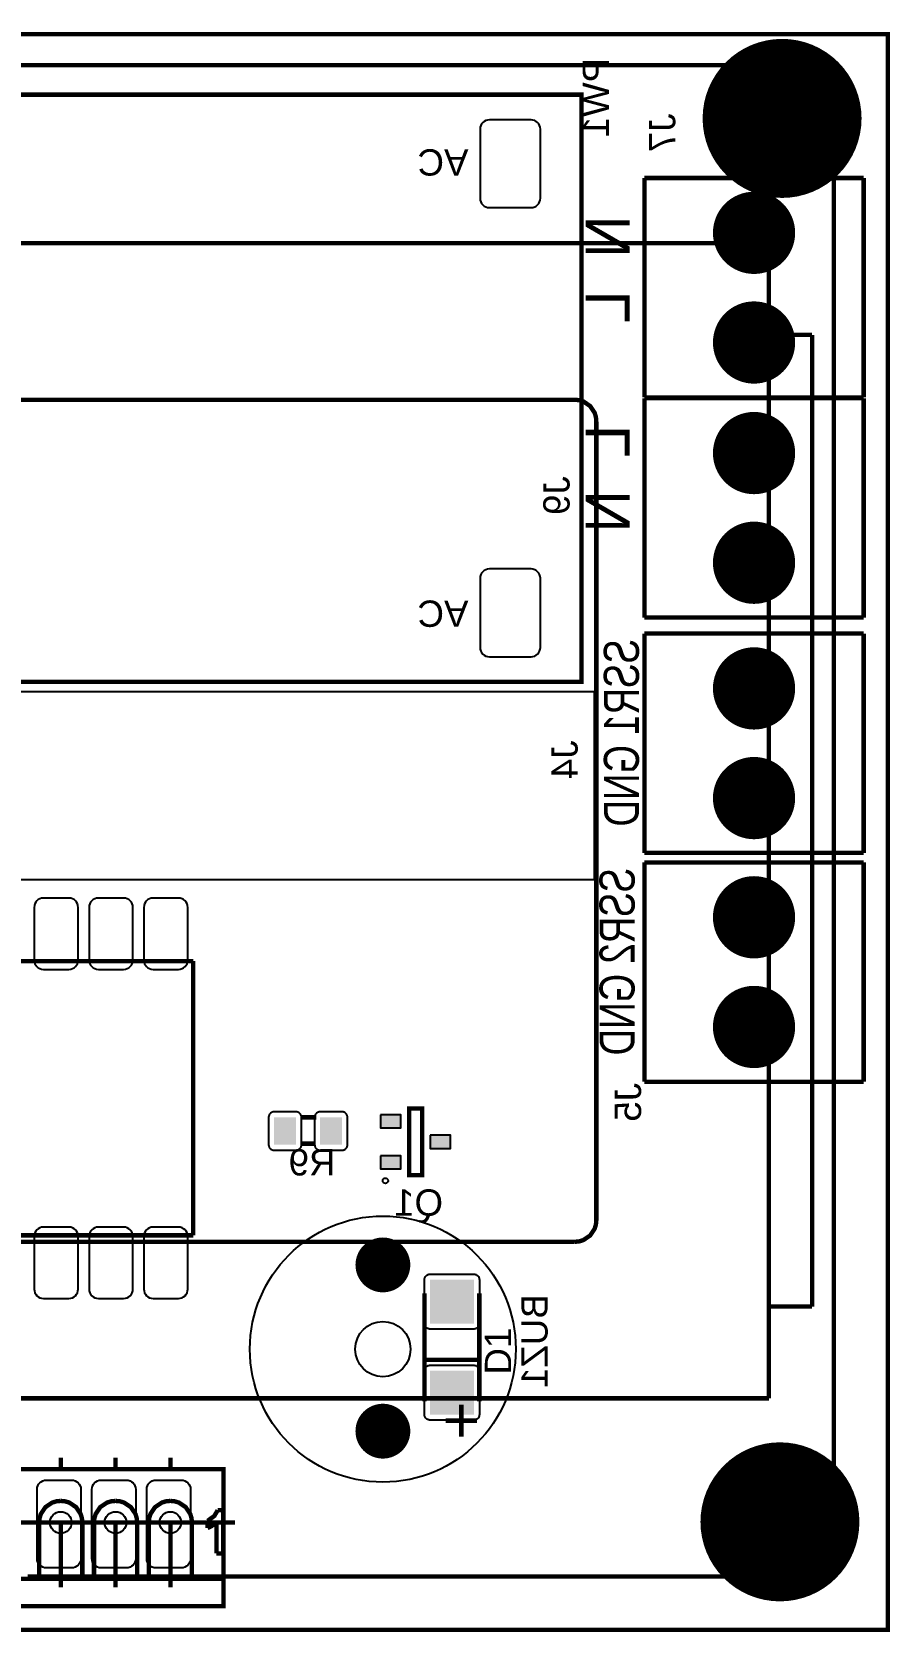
# Model space of a CAD drawing. Header units: inches. Extents: x -2.28 to 2.28, y -1.45 to 1.48.
# Drawn here: x 0.718 to 2.284, y -1.441 to 1.477 of the extents above; entities that cross this region are included whole.
import ezdxf

# ---------------------------------------------------------------- set-up
doc = ezdxf.new("R2010")
doc.units = ezdxf.units.IN
doc.layers.get('0').update_dxf_attribs({"linetype": 'CONTINUOUS'})

# ---------------------------------------------------------------- blocks, each defined once
blk = doc.blocks.new('RPAD')
blk.add_trace([(-0.5, -0.5), (-0.5, 0.5), (0.5, -0.5), (0.5, 0.5)])
blk = doc.blocks.new('EPAD')
at = {"const_width": 0.5}
blk.add_lwpolyline([(-0.25, 0, 1), (0.25, 0, 1)], format="xyb", close=True, dxfattribs=at)

msp = doc.modelspace()

# ---------------------------------------------------------------- linework, layer by layer
for points, const_width in [([(-2.271654, -1.436724), (2.279528, -1.436724), (2.279528, 1.472724), (-2.271654, 1.472724), (-2.271654, -1.436724)], 0.008), ([(-2.271654, -1.436724), (2.279528, -1.436724), (2.279528, 1.472724), (-2.271654, 1.472724), (-2.271654, -1.436724)], 0.008), ([(-2.271654, -1.436724), (2.279528, -1.436724), (2.279528, 1.472724), (-2.271654, 1.472724), (-2.271654, -1.436724)], 0.008), ([(2.18078, 1.416417), (-1.480638, 1.416417)], 0.008), ([(2.18078, 1.416417), (-1.480638, 1.416417)], 0.008), ([(2.18078, 1.416417), (-1.480638, 1.416417)], 0.008), ([(2.18078, -1.339488), (2.18078, 1.416417)], 0.008), ([(2.18078, -1.339488), (2.18078, 1.416417)], 0.008), ([(2.18078, -1.339488), (2.18078, 1.416417)], 0.008), ([(-0.34252, 0.291622), (1.720472, 0.291622), (1.720472, 1.362488), (-0.34252, 1.362488), (-0.34252, 0.291622)], 0.008), ([(-0.34252, 0.291622), (1.720472, 0.291622), (1.720472, 1.362488), (-0.34252, 1.362488), (-0.34252, 0.291622)], 0.008), ([(-0.34252, 0.291622), (1.720472, 0.291622), (1.720472, 1.362488), (-0.34252, 1.362488), (-0.34252, 0.291622)], 0.008), ([(2.235433, 1.21052), (1.835433, 1.21052)], 0.008), ([(1.835433, 0.81052), (1.835433, 1.21052)], 0.008), ([(2.235433, 1.21052), (1.835433, 1.21052)], 0.008), ([(1.835433, 0.81052), (1.835433, 1.21052)], 0.008), ([(2.235433, 1.21052), (1.835433, 1.21052)], 0.008), ([(1.835433, 0.81052), (1.835433, 1.21052)], 0.008), ([(2.235433, 0.81052), (2.235433, 1.21052)], 0.008), ([(2.235433, 0.81052), (2.235433, 1.21052)], 0.008), ([(2.235433, 0.81052), (2.235433, 1.21052)], 0.008), ([(-1.362528, 1.091614), (2.062669, 1.091614)], 0.008), ([(-1.362528, 1.091614), (2.062669, 1.091614)], 0.008), ([(-1.362528, 1.091614), (2.062669, 1.091614)], 0.008), ([(2.062669, 1.091614), (2.062669, -1.014685)], 0.008), ([(2.062669, 1.091614), (2.062669, -1.014685)], 0.008), ([(2.062669, 1.091614), (2.062669, -1.014685)], 0.008), ([(2.141409, 0.924291), (2.062669, 0.924291)], 0.008), ([(2.141409, 0.924291), (2.062669, 0.924291)], 0.008), ([(2.141409, 0.924291), (2.062669, 0.924291)], 0.008), ([(2.141409, -0.847362), (2.141409, 0.924291)], 0.008), ([(2.141409, -0.847362), (2.141409, 0.924291)], 0.008), ([(2.141409, -0.847362), (2.141409, 0.924291)], 0.008), ([(1.747709, 0.766811), (1.746925, 0.774861), (1.744671, 0.782305), (1.736328, 0.794801), (1.723833, 0.803144), (1.716389, 0.805398), (1.708339, 0.806181), (-1.008197, 0.806181)], 0.008), ([(1.747709, 0.766811), (1.746925, 0.774861), (1.744671, 0.782305), (1.736328, 0.794801), (1.723833, 0.803144), (1.716389, 0.805398), (1.708339, 0.806181), (-1.008197, 0.806181)], 0.008), ([(1.747709, 0.766811), (1.746925, 0.774861), (1.744671, 0.782305), (1.736328, 0.794801), (1.723833, 0.803144), (1.716389, 0.805398), (1.708339, 0.806181), (-1.008197, 0.806181)], 0.008), ([(2.235433, 0.81052), (1.835433, 0.81052)], 0.008), ([(2.235433, 0.81052), (1.835433, 0.81052)], 0.008), ([(2.235433, 0.81052), (1.835433, 0.81052)], 0.008), ([(2.235433, 0.808945), (1.835433, 0.808945)], 0.008), ([(1.835433, 0.408945), (1.835433, 0.808945)], 0.008), ([(2.235433, 0.808945), (1.835433, 0.808945)], 0.008), ([(1.835433, 0.408945), (1.835433, 0.808945)], 0.008), ([(2.235433, 0.808945), (1.835433, 0.808945)], 0.008), ([(1.835433, 0.408945), (1.835433, 0.808945)], 0.008), ([(2.235433, 0.408945), (2.235433, 0.808945)], 0.008), ([(2.235433, 0.408945), (2.235433, 0.808945)], 0.008), ([(2.235433, 0.408945), (2.235433, 0.808945)], 0.008), ([(-1.047567, 0.766811), (-1.047567, -0.689882), (-1.046783, -0.697932), (-1.04453, -0.705376), (-1.036187, -0.717872), (-1.023691, -0.726215), (-1.016247, -0.728469), (-1.008197, -0.729252), (1.708339, -0.729252)], 0.008), ([(-1.047567, 0.766811), (-1.047567, -0.689882), (-1.046783, -0.697932), (-1.04453, -0.705376), (-1.036187, -0.717872), (-1.023691, -0.726215), (-1.016247, -0.728469), (-1.008197, -0.729252), (1.708339, -0.729252)], 0.008), ([(-1.047567, 0.766811), (-1.047567, -0.689882), (-1.046783, -0.697932), (-1.04453, -0.705376), (-1.036187, -0.717872), (-1.023691, -0.726215), (-1.016247, -0.728469), (-1.008197, -0.729252), (1.708339, -0.729252)], 0.008), ([(1.747709, -0.689882), (1.747709, 0.766811)], 0.008), ([(1.747709, -0.689882), (1.747709, 0.766811)], 0.008), ([(1.747709, -0.689882), (1.747709, 0.766811)], 0.008), ([(2.235433, 0.408945), (1.835433, 0.408945)], 0.008), ([(2.235433, 0.408945), (1.835433, 0.408945)], 0.008), ([(2.235433, 0.408945), (1.835433, 0.408945)], 0.008), ([(1.835433, 0.379811), (2.235433, 0.379811)], 0.008), ([(1.835433, 0.379811), (1.835433, -0.020189)], 0.008), ([(1.835433, 0.379811), (2.235433, 0.379811)], 0.008), ([(1.835433, 0.379811), (1.835433, -0.020189)], 0.008), ([(1.835433, 0.379811), (2.235433, 0.379811)], 0.008), ([(1.835433, 0.379811), (1.835433, -0.020189)], 0.008), ([(2.235433, 0.379811), (2.235433, -0.020189)], 0.008), ([(2.235433, 0.379811), (2.235433, -0.020189)], 0.008), ([(2.235433, 0.379811), (2.235433, -0.020189)], 0.008), ([(1.835433, -0.020189), (2.235433, -0.020189)], 0.008), ([(1.835433, -0.020189), (2.235433, -0.020189)], 0.008), ([(1.835433, -0.020189), (2.235433, -0.020189)], 0.008), ([(1.835433, -0.037512), (2.235433, -0.037512)], 0.008), ([(1.835433, -0.037512), (1.835433, -0.437512)], 0.008), ([(1.835433, -0.037512), (2.235433, -0.037512)], 0.008), ([(1.835433, -0.037512), (1.835433, -0.437512)], 0.008), ([(1.835433, -0.037512), (2.235433, -0.037512)], 0.008), ([(1.835433, -0.037512), (1.835433, -0.437512)], 0.008), ([(2.235433, -0.037512), (2.235433, -0.437512)], 0.008), ([(2.235433, -0.037512), (2.235433, -0.437512)], 0.008), ([(2.235433, -0.037512), (2.235433, -0.437512)], 0.008), ([(-0.987795, -0.217433), (1.012205, -0.217433)], 0.008), ([(-0.987795, -0.217433), (1.012205, -0.217433)], 0.008), ([(-0.987795, -0.217433), (1.012205, -0.217433)], 0.008), ([(1.012205, -0.717433), (1.012205, -0.217433)], 0.008), ([(1.012205, -0.717433), (1.012205, -0.217433)], 0.008), ([(1.012205, -0.717433), (1.012205, -0.217433)], 0.008), ([(1.835433, -0.437512), (2.235433, -0.437512)], 0.008), ([(1.835433, -0.437512), (2.235433, -0.437512)], 0.008), ([(1.835433, -0.437512), (2.235433, -0.437512)], 0.008), ([(1.406157, -0.485937), (1.42978, -0.485937), (1.42978, -0.607984), (1.406157, -0.607984), (1.406157, -0.485937)], 0.007874), ([(1.406157, -0.485937), (1.42978, -0.485937), (1.42978, -0.607984), (1.406157, -0.607984), (1.406157, -0.485937)], 0.007874), ([(1.406157, -0.485937), (1.42978, -0.485937), (1.42978, -0.607984), (1.406157, -0.607984), (1.406157, -0.485937)], 0.007874), ([(1.20878, -0.502276), (1.23678, -0.502276)], 0.008), ([(1.20878, -0.502276), (1.23678, -0.502276)], 0.008), ([(1.20878, -0.502276), (1.23678, -0.502276)], 0.008), ([(1.20878, -0.550276), (1.23578, -0.550276)], 0.008), ([(1.20878, -0.550276), (1.23578, -0.550276)], 0.008), ([(1.20878, -0.550276), (1.23578, -0.550276)], 0.008), ([(1.747709, -0.689882), (1.746925, -0.697932), (1.744671, -0.705376), (1.736328, -0.717872), (1.723833, -0.726215), (1.716389, -0.728469), (1.708339, -0.729252)], 0.008), ([(1.747709, -0.689882), (1.746925, -0.697932), (1.744671, -0.705376), (1.736328, -0.717872), (1.723833, -0.726215), (1.716389, -0.728469), (1.708339, -0.729252)], 0.008), ([(1.747709, -0.689882), (1.746925, -0.697932), (1.744671, -0.705376), (1.736328, -0.717872), (1.723833, -0.726215), (1.716389, -0.728469), (1.708339, -0.729252)], 0.008), ([(-0.987795, -0.717433), (1.012205, -0.717433)], 0.008), ([(-0.987795, -0.717433), (1.012205, -0.717433)], 0.008), ([(-0.987795, -0.717433), (1.012205, -0.717433)], 0.008), ([(1.434252, -1.020299), (1.434252, -0.823299)], 0.008), ([(1.434252, -1.020299), (1.434252, -0.823299)], 0.008), ([(1.434252, -1.020299), (1.434252, -0.823299)], 0.008), ([(1.534252, -0.823299), (1.534252, -1.020299)], 0.008), ([(1.534252, -0.823299), (1.534252, -1.020299)], 0.008), ([(1.534252, -0.823299), (1.534252, -1.020299)], 0.008), ([(2.062669, -0.847362), (2.141409, -0.847362)], 0.008), ([(2.062669, -0.847362), (2.141409, -0.847362)], 0.008), ([(2.062669, -0.847362), (2.141409, -0.847362)], 0.008), ([(1.534252, -0.944299), (1.434252, -0.944299)], 0.008), ([(1.534252, -0.944299), (1.434252, -0.944299)], 0.008), ([(1.534252, -0.944299), (1.434252, -0.944299)], 0.008), ([(-1.362528, -1.014685), (2.062669, -1.014685)], 0.008), ([(-1.362528, -1.014685), (2.062669, -1.014685)], 0.008), ([(-1.362528, -1.014685), (2.062669, -1.014685)], 0.008), ([(0.770543, -1.142638), (0.770543, -1.122953)], 0.008), ([(0.770543, -1.142638), (0.770543, -1.122953)], 0.008), ([(0.770543, -1.142638), (0.770543, -1.122953)], 0.008), ([(0.870543, -1.142638), (0.870543, -1.122953)], 0.008), ([(0.870543, -1.142638), (0.870543, -1.122953)], 0.008), ([(0.870543, -1.142638), (0.870543, -1.122953)], 0.008), ([(0.970543, -1.142638), (0.970543, -1.122953)], 0.008), ([(0.970543, -1.142638), (0.970543, -1.122953)], 0.008), ([(0.970543, -1.142638), (0.970543, -1.122953)], 0.008), ([(-1.032693, -1.393811), (1.067307, -1.393811), (1.067307, -1.143811), (-1.032693, -1.143811), (-1.032693, -1.393811)], 0.008), ([(-1.032693, -1.393811), (1.067307, -1.393811), (1.067307, -1.143811), (-1.032693, -1.143811), (-1.032693, -1.393811)], 0.008), ([(-1.032693, -1.393811), (1.067307, -1.393811), (1.067307, -1.143811), (-1.032693, -1.143811), (-1.032693, -1.393811)], 0.008), ([(0.731173, -1.241063), (0.731957, -1.233013), (0.734211, -1.225569), (0.742554, -1.213073), (0.755049, -1.20473), (0.762493, -1.202476), (0.770543, -1.201693)], 0.008), ([(0.731173, -1.241063), (0.731957, -1.233013), (0.734211, -1.225569), (0.742554, -1.213073), (0.755049, -1.20473), (0.762493, -1.202476), (0.770543, -1.201693)], 0.008), ([(0.731173, -1.241063), (0.731957, -1.233013), (0.734211, -1.225569), (0.742554, -1.213073), (0.755049, -1.20473), (0.762493, -1.202476), (0.770543, -1.201693)], 0.008), ([(0.809913, -1.241063), (0.80913, -1.233013), (0.806876, -1.225569), (0.798533, -1.213073), (0.786038, -1.20473), (0.778593, -1.202476), (0.770543, -1.201693)], 0.008), ([(0.809913, -1.241063), (0.80913, -1.233013), (0.806876, -1.225569), (0.798533, -1.213073), (0.786038, -1.20473), (0.778593, -1.202476), (0.770543, -1.201693)], 0.008), ([(0.809913, -1.241063), (0.80913, -1.233013), (0.806876, -1.225569), (0.798533, -1.213073), (0.786038, -1.20473), (0.778593, -1.202476), (0.770543, -1.201693)], 0.008), ([(0.831173, -1.241063), (0.831957, -1.233013), (0.834211, -1.225569), (0.842554, -1.213073), (0.855049, -1.20473), (0.862493, -1.202476), (0.870543, -1.201693)], 0.008), ([(0.831173, -1.241063), (0.831957, -1.233013), (0.834211, -1.225569), (0.842554, -1.213073), (0.855049, -1.20473), (0.862493, -1.202476), (0.870543, -1.201693)], 0.008), ([(0.831173, -1.241063), (0.831957, -1.233013), (0.834211, -1.225569), (0.842554, -1.213073), (0.855049, -1.20473), (0.862493, -1.202476), (0.870543, -1.201693)], 0.008), ([(0.909913, -1.241063), (0.90913, -1.233013), (0.906876, -1.225569), (0.898533, -1.213073), (0.886038, -1.20473), (0.878593, -1.202476), (0.870543, -1.201693)], 0.008), ([(0.909913, -1.241063), (0.90913, -1.233013), (0.906876, -1.225569), (0.898533, -1.213073), (0.886038, -1.20473), (0.878593, -1.202476), (0.870543, -1.201693)], 0.008), ([(0.909913, -1.241063), (0.90913, -1.233013), (0.906876, -1.225569), (0.898533, -1.213073), (0.886038, -1.20473), (0.878593, -1.202476), (0.870543, -1.201693)], 0.008), ([(0.931173, -1.241063), (0.931957, -1.233013), (0.934211, -1.225569), (0.942554, -1.213073), (0.955049, -1.20473), (0.962493, -1.202476), (0.970543, -1.201693)], 0.008), ([(0.931173, -1.241063), (0.931957, -1.233013), (0.934211, -1.225569), (0.942554, -1.213073), (0.955049, -1.20473), (0.962493, -1.202476), (0.970543, -1.201693)], 0.008), ([(0.931173, -1.241063), (0.931957, -1.233013), (0.934211, -1.225569), (0.942554, -1.213073), (0.955049, -1.20473), (0.962493, -1.202476), (0.970543, -1.201693)], 0.008), ([(1.009913, -1.241063), (1.00913, -1.233013), (1.006876, -1.225569), (0.998533, -1.213073), (0.986038, -1.20473), (0.978593, -1.202476), (0.970543, -1.201693)], 0.008), ([(1.009913, -1.241063), (1.00913, -1.233013), (1.006876, -1.225569), (0.998533, -1.213073), (0.986038, -1.20473), (0.978593, -1.202476), (0.970543, -1.201693)], 0.008), ([(1.009913, -1.241063), (1.00913, -1.233013), (1.006876, -1.225569), (0.998533, -1.213073), (0.986038, -1.20473), (0.978593, -1.202476), (0.970543, -1.201693)], 0.008), ([(1.038333, -1.238094), (1.050798, -1.229091), (1.056884, -1.218665)], 0.008), ([(1.038333, -1.238094), (1.050798, -1.229091), (1.056884, -1.218665)], 0.008), ([(1.038333, -1.238094), (1.050798, -1.229091), (1.056884, -1.218665)], 0.008), ([(1.056884, -1.218665), (1.066966, -1.218665)], 0.008), ([(1.056884, -1.218665), (1.066966, -1.218665)], 0.008), ([(1.056884, -1.218665), (1.066966, -1.218665)], 0.008), ([(1.066966, -1.218665), (1.066966, -1.297405)], 0.008), ([(1.066966, -1.218665), (1.066966, -1.297405)], 0.008), ([(1.066966, -1.218665), (1.066966, -1.297405)], 0.008), ([(0.670543, -1.241063), (0.768969, -1.241063)], 0.008), ([(0.670543, -1.241063), (0.768969, -1.241063)], 0.008), ([(0.670543, -1.241063), (0.768969, -1.241063)], 0.008), ([(0.770543, -1.241063), (0.672118, -1.241063)], 0.008), ([(0.770543, -1.241063), (0.672118, -1.241063)], 0.008), ([(0.770543, -1.241063), (0.672118, -1.241063)], 0.008), ([(0.731173, -1.241063), (0.731173, -1.339488)], 0.008), ([(0.731173, -1.241063), (0.731173, -1.339488)], 0.008), ([(0.731173, -1.241063), (0.731173, -1.339488)], 0.008), ([(0.772118, -1.241063), (0.752433, -1.241063)], 0.008), ([(0.772118, -1.241063), (0.752433, -1.241063)], 0.008), ([(0.772118, -1.241063), (0.752433, -1.241063)], 0.008), ([(0.768969, -1.241063), (0.788654, -1.241063)], 0.008), ([(0.768969, -1.241063), (0.788654, -1.241063)], 0.008), ([(0.768969, -1.241063), (0.788654, -1.241063)], 0.008), ([(0.770543, -1.241063), (0.770543, -1.339488)], 0.008), ([(0.770543, -1.241063), (0.868969, -1.241063)], 0.008), ([(0.770543, -1.241063), (0.770543, -1.339488)], 0.008), ([(0.770543, -1.241063), (0.868969, -1.241063)], 0.008), ([(0.770543, -1.241063), (0.770543, -1.339488)], 0.008), ([(0.770543, -1.241063), (0.868969, -1.241063)], 0.008), ([(0.870543, -1.241063), (0.772118, -1.241063)], 0.008), ([(0.870543, -1.241063), (0.772118, -1.241063)], 0.008), ([(0.870543, -1.241063), (0.772118, -1.241063)], 0.008), ([(0.809913, -1.339488), (0.809913, -1.241063)], 0.008), ([(0.809913, -1.339488), (0.809913, -1.241063)], 0.008), ([(0.809913, -1.339488), (0.809913, -1.241063)], 0.008), ([(0.831173, -1.241063), (0.831173, -1.339488)], 0.008), ([(0.831173, -1.241063), (0.831173, -1.339488)], 0.008), ([(0.831173, -1.241063), (0.831173, -1.339488)], 0.008), ([(0.872118, -1.241063), (0.852433, -1.241063)], 0.008), ([(0.872118, -1.241063), (0.852433, -1.241063)], 0.008), ([(0.872118, -1.241063), (0.852433, -1.241063)], 0.008), ([(0.868969, -1.241063), (0.888654, -1.241063)], 0.008), ([(0.868969, -1.241063), (0.888654, -1.241063)], 0.008), ([(0.868969, -1.241063), (0.888654, -1.241063)], 0.008), ([(0.870543, -1.241063), (0.870543, -1.339488)], 0.008), ([(0.870543, -1.241063), (0.968969, -1.241063)], 0.008), ([(0.870543, -1.241063), (0.870543, -1.339488)], 0.008), ([(0.870543, -1.241063), (0.968969, -1.241063)], 0.008), ([(0.870543, -1.241063), (0.870543, -1.339488)], 0.008), ([(0.870543, -1.241063), (0.968969, -1.241063)], 0.008), ([(0.970543, -1.241063), (0.872118, -1.241063)], 0.008), ([(0.970543, -1.241063), (0.872118, -1.241063)], 0.008), ([(0.970543, -1.241063), (0.872118, -1.241063)], 0.008), ([(0.909913, -1.339488), (0.909913, -1.241063)], 0.008), ([(0.909913, -1.339488), (0.909913, -1.241063)], 0.008), ([(0.909913, -1.339488), (0.909913, -1.241063)], 0.008), ([(0.931173, -1.241063), (0.931173, -1.339488)], 0.008), ([(0.931173, -1.241063), (0.931173, -1.339488)], 0.008), ([(0.931173, -1.241063), (0.931173, -1.339488)], 0.008), ([(0.968969, -1.241063), (0.988654, -1.241063)], 0.008), ([(0.968969, -1.241063), (0.988654, -1.241063)], 0.008), ([(0.968969, -1.241063), (0.988654, -1.241063)], 0.008), ([(0.970543, -1.241063), (0.970543, -1.339488)], 0.008), ([(0.970543, -1.241063), (1.068969, -1.241063)], 0.008), ([(0.970543, -1.241063), (0.970543, -1.339488)], 0.008), ([(0.970543, -1.241063), (1.068969, -1.241063)], 0.008), ([(0.970543, -1.241063), (0.970543, -1.339488)], 0.008), ([(0.970543, -1.241063), (1.068969, -1.241063)], 0.008), ([(1.009913, -1.339488), (1.009913, -1.241063)], 0.008), ([(1.009913, -1.339488), (1.009913, -1.241063)], 0.008), ([(1.009913, -1.339488), (1.009913, -1.241063)], 0.008), ([(1.038333, -1.251388), (1.038333, -1.238094)], 0.008), ([(1.038333, -1.251388), (1.038333, -1.238094)], 0.008), ([(1.038333, -1.251388), (1.038333, -1.238094)], 0.008), ([(1.054695, -1.240139), (1.046165, -1.24738), (1.038333, -1.251388)], 0.008), ([(1.054695, -1.240139), (1.046165, -1.24738), (1.038333, -1.251388)], 0.008), ([(1.054695, -1.240139), (1.046165, -1.24738), (1.038333, -1.251388)], 0.008), ([(1.054695, -1.297405), (1.054695, -1.240139)], 0.008), ([(1.054695, -1.297405), (1.054695, -1.240139)], 0.008), ([(1.054695, -1.297405), (1.054695, -1.240139)], 0.008), ([(1.068969, -1.241063), (1.088654, -1.241063)], 0.008), ([(1.068969, -1.241063), (1.088654, -1.241063)], 0.008), ([(1.068969, -1.241063), (1.088654, -1.241063)], 0.008), ([(1.066966, -1.297405), (1.054695, -1.297405)], 0.008), ([(1.066966, -1.297405), (1.054695, -1.297405)], 0.008), ([(1.066966, -1.297405), (1.054695, -1.297405)], 0.008), ([(1.067307, -1.343811), (-1.032693, -1.343811)], 0.008), ([(1.067307, -1.343811), (-1.032693, -1.343811)], 0.008), ([(1.067307, -1.343811), (-1.032693, -1.343811)], 0.008), ([(0.709913, -1.339488), (0.731173, -1.339488)], 0.008), ([(0.709913, -1.339488), (0.731173, -1.339488)], 0.008), ([(0.709913, -1.339488), (0.731173, -1.339488)], 0.008), ([(0.731173, -1.339488), (0.809913, -1.339488)], 0.008), ([(0.731173, -1.339488), (0.809913, -1.339488)], 0.008), ([(0.731173, -1.339488), (0.809913, -1.339488)], 0.008), ([(0.770543, -1.339488), (0.770543, -1.359173)], 0.008), ([(0.770543, -1.339488), (0.770543, -1.359173)], 0.008), ([(0.770543, -1.339488), (0.770543, -1.359173)], 0.008), ([(0.809913, -1.339488), (0.831173, -1.339488)], 0.008), ([(0.809913, -1.339488), (0.831173, -1.339488)], 0.008), ([(0.809913, -1.339488), (0.831173, -1.339488)], 0.008), ([(0.831173, -1.339488), (0.909913, -1.339488)], 0.008), ([(0.831173, -1.339488), (0.909913, -1.339488)], 0.008), ([(0.831173, -1.339488), (0.909913, -1.339488)], 0.008), ([(0.870543, -1.339488), (0.870543, -1.359173)], 0.008), ([(0.870543, -1.339488), (0.870543, -1.359173)], 0.008), ([(0.870543, -1.339488), (0.870543, -1.359173)], 0.008), ([(0.909913, -1.339488), (0.931173, -1.339488)], 0.008), ([(0.909913, -1.339488), (0.931173, -1.339488)], 0.008), ([(0.909913, -1.339488), (0.931173, -1.339488)], 0.008), ([(0.931173, -1.339488), (1.009913, -1.339488)], 0.008), ([(0.931173, -1.339488), (1.009913, -1.339488)], 0.008), ([(0.931173, -1.339488), (1.009913, -1.339488)], 0.008), ([(0.970543, -1.339488), (0.970543, -1.359173)], 0.008), ([(0.970543, -1.339488), (0.970543, -1.359173)], 0.008), ([(0.970543, -1.339488), (0.970543, -1.359173)], 0.008), ([(1.009913, -1.339488), (2.18078, -1.339488)], 0.008), ([(1.009913, -1.339488), (2.18078, -1.339488)], 0.008), ([(1.009913, -1.339488), (2.18078, -1.339488)], 0.008)]:
    msp.add_lwpolyline(points, dxfattribs=dict(const_width=const_width))
for points in [[(1.552551, 1.156504), (1.628551, 1.156504), (1.632027, 1.156842), (1.635241, 1.157815), (1.638132, 1.159361), (1.640637, 1.161418), (1.642694, 1.163923), (1.64424, 1.166814), (1.645213, 1.170028), (1.645551, 1.173504), (1.645551, 1.299504), (1.645213, 1.30298), (1.64424, 1.306194), (1.642694, 1.309085), (1.640637, 1.31159), (1.638132, 1.313646), (1.635241, 1.315193), (1.632027, 1.316166), (1.628551, 1.316504), (1.552551, 1.316504), (1.549075, 1.316166), (1.545861, 1.315193), (1.54297, 1.313646), (1.540465, 1.31159), (1.538409, 1.309085), (1.536863, 1.306194), (1.535889, 1.30298), (1.535551, 1.299504), (1.535551, 1.173504), (1.535889, 1.170028), (1.536863, 1.166814), (1.538409, 1.163923), (1.540465, 1.161418), (1.54297, 1.159361), (1.545861, 1.157815), (1.549075, 1.156842), (1.552551, 1.156504)], [(1.552551, 0.337606), (1.628551, 0.337606), (1.632027, 0.337944), (1.635241, 0.338918), (1.638132, 0.340464), (1.640637, 0.34252), (1.642694, 0.345025), (1.64424, 0.347916), (1.645213, 0.35113), (1.645551, 0.354606), (1.645551, 0.480606), (1.645213, 0.484082), (1.64424, 0.487296), (1.642694, 0.490187), (1.640637, 0.492692), (1.638132, 0.494749), (1.635241, 0.496295), (1.632027, 0.497268), (1.628551, 0.497606), (1.552551, 0.497606), (1.549075, 0.497268), (1.545861, 0.496295), (1.54297, 0.494749), (1.540465, 0.492692), (1.538409, 0.490187), (1.536863, 0.487296), (1.535889, 0.484082), (1.535551, 0.480606), (1.535551, 0.354606), (1.535889, 0.35113), (1.536863, 0.347916), (1.538409, 0.345025), (1.540465, 0.34252), (1.54297, 0.340464), (1.545861, 0.338918), (1.549075, 0.337944), (1.552551, 0.337606)], [(0.739205, -0.232433), (0.785205, -0.232433), (0.788681, -0.232095), (0.791895, -0.231122), (0.794786, -0.229576), (0.797291, -0.227519), (0.799347, -0.225014), (0.800893, -0.222123), (0.801867, -0.218909), (0.802205, -0.215433), (0.802205, -0.119433), (0.801867, -0.115957), (0.800893, -0.112743), (0.799347, -0.109852), (0.797291, -0.107347), (0.794786, -0.105291), (0.791895, -0.103744), (0.788681, -0.102771), (0.785205, -0.102433), (0.739205, -0.102433), (0.735729, -0.102771), (0.732515, -0.103744), (0.729624, -0.105291), (0.727119, -0.107347), (0.725062, -0.109852), (0.723516, -0.112743), (0.722543, -0.115957), (0.722205, -0.119433), (0.722205, -0.215433), (0.722543, -0.218909), (0.723516, -0.222123), (0.725062, -0.225014), (0.727119, -0.227519), (0.729624, -0.229576), (0.732515, -0.231122), (0.735729, -0.232095), (0.739205, -0.232433)], [(0.839205, -0.232433), (0.885205, -0.232433), (0.888681, -0.232095), (0.891895, -0.231122), (0.894786, -0.229576), (0.897291, -0.227519), (0.899347, -0.225014), (0.900893, -0.222123), (0.901867, -0.218909), (0.902205, -0.215433), (0.902205, -0.119433), (0.901867, -0.115957), (0.900893, -0.112743), (0.899347, -0.109852), (0.897291, -0.107347), (0.894786, -0.105291), (0.891895, -0.103744), (0.888681, -0.102771), (0.885205, -0.102433), (0.839205, -0.102433), (0.835729, -0.102771), (0.832515, -0.103744), (0.829624, -0.105291), (0.827119, -0.107347), (0.825062, -0.109852), (0.823516, -0.112743), (0.822543, -0.115957), (0.822205, -0.119433), (0.822205, -0.215433), (0.822543, -0.218909), (0.823516, -0.222123), (0.825062, -0.225014), (0.827119, -0.227519), (0.829624, -0.229576), (0.832515, -0.231122), (0.835729, -0.232095), (0.839205, -0.232433)], [(0.939205, -0.232433), (0.985205, -0.232433), (0.988681, -0.232095), (0.991895, -0.231122), (0.994786, -0.229576), (0.997291, -0.227519), (0.999347, -0.225014), (1.000893, -0.222123), (1.001867, -0.218909), (1.002205, -0.215433), (1.002205, -0.119433), (1.001867, -0.115957), (1.000893, -0.112743), (0.999347, -0.109852), (0.997291, -0.107347), (0.994786, -0.105291), (0.991895, -0.103744), (0.988681, -0.102771), (0.985205, -0.102433), (0.939205, -0.102433), (0.935729, -0.102771), (0.932515, -0.103744), (0.929624, -0.105291), (0.927119, -0.107347), (0.925062, -0.109852), (0.923516, -0.112743), (0.922543, -0.115957), (0.922205, -0.119433), (0.922205, -0.215433), (0.922543, -0.218909), (0.923516, -0.222123), (0.925062, -0.225014), (0.927119, -0.227519), (0.929624, -0.229576), (0.932515, -0.231122), (0.935729, -0.232095), (0.939205, -0.232433)], [(1.15978, -0.562276), (1.19978, -0.562276), (1.200819, -0.562225), (1.201824, -0.562077), (1.202791, -0.561835), (1.203715, -0.561504), (1.204591, -0.561089), (1.205415, -0.560594), (1.206183, -0.560025), (1.206889, -0.559385), (1.207529, -0.558679), (1.208098, -0.557911), (1.208593, -0.557087), (1.209008, -0.556211), (1.209339, -0.555287), (1.209581, -0.55432), (1.209729, -0.553315), (1.20978, -0.552276), (1.20978, -0.502276), (1.209729, -0.501236), (1.209581, -0.500231), (1.209339, -0.499264), (1.209008, -0.49834), (1.208593, -0.497464), (1.208098, -0.49664), (1.207529, -0.495872), (1.206889, -0.495166), (1.206183, -0.494526), (1.205415, -0.493957), (1.204591, -0.493462), (1.203715, -0.493047), (1.202791, -0.492717), (1.201824, -0.492474), (1.200819, -0.492326), (1.19978, -0.492276), (1.15978, -0.492276), (1.15874, -0.492326), (1.157735, -0.492474), (1.156768, -0.492717), (1.155844, -0.493047), (1.154968, -0.493462), (1.154144, -0.493957), (1.153376, -0.494526), (1.15267, -0.495166), (1.15203, -0.495872), (1.151461, -0.49664), (1.150966, -0.497464), (1.150551, -0.49834), (1.15022, -0.499264), (1.149978, -0.500231), (1.14983, -0.501236), (1.14978, -0.502276), (1.14978, -0.552276), (1.14983, -0.553315), (1.149978, -0.55432), (1.15022, -0.555287), (1.150551, -0.556211), (1.150966, -0.557087), (1.151461, -0.557911), (1.15203, -0.558679), (1.15267, -0.559385), (1.153376, -0.560025), (1.154144, -0.560594), (1.154968, -0.561089), (1.155844, -0.561504), (1.156768, -0.561835), (1.157735, -0.562077), (1.15874, -0.562225), (1.15978, -0.562276)], [(1.24378, -0.562276), (1.28378, -0.562276), (1.284819, -0.562225), (1.285824, -0.562077), (1.286791, -0.561835), (1.287715, -0.561504), (1.288591, -0.561089), (1.289415, -0.560594), (1.290183, -0.560025), (1.290889, -0.559385), (1.291529, -0.558679), (1.292098, -0.557911), (1.292593, -0.557087), (1.293008, -0.556211), (1.293339, -0.555287), (1.293581, -0.55432), (1.293729, -0.553315), (1.29378, -0.552276), (1.29378, -0.502276), (1.293729, -0.501236), (1.293581, -0.500231), (1.293339, -0.499264), (1.293008, -0.49834), (1.292593, -0.497464), (1.292098, -0.49664), (1.291529, -0.495872), (1.290889, -0.495166), (1.290183, -0.494526), (1.289415, -0.493957), (1.288591, -0.493462), (1.287715, -0.493047), (1.286791, -0.492717), (1.285824, -0.492474), (1.284819, -0.492326), (1.28378, -0.492276), (1.24378, -0.492276), (1.24274, -0.492326), (1.241735, -0.492474), (1.240768, -0.492717), (1.239844, -0.493047), (1.238968, -0.493462), (1.238144, -0.493957), (1.237376, -0.494526), (1.23667, -0.495166), (1.23603, -0.495872), (1.235461, -0.49664), (1.234966, -0.497464), (1.234551, -0.49834), (1.23422, -0.499264), (1.233978, -0.500231), (1.23383, -0.501236), (1.23378, -0.502276), (1.23378, -0.552276), (1.23383, -0.553315), (1.233978, -0.55432), (1.23422, -0.555287), (1.234551, -0.556211), (1.234966, -0.557087), (1.235461, -0.557911), (1.23603, -0.558679), (1.23667, -0.559385), (1.237376, -0.560025), (1.238144, -0.560594), (1.238968, -0.561089), (1.239844, -0.561504), (1.240768, -0.561835), (1.241735, -0.562077), (1.24274, -0.562225), (1.24378, -0.562276)], [(1.354193, -0.497559), (1.354193, -0.521559), (1.391193, -0.521559), (1.391193, -0.497559), (1.354193, -0.497559)], [(1.444744, -0.534961), (1.444744, -0.558961), (1.481744, -0.558961), (1.481744, -0.534961), (1.444744, -0.534961)], [(1.354193, -0.572362), (1.354193, -0.596362), (1.391193, -0.596362), (1.391193, -0.572362), (1.354193, -0.572362)], [(0.785205, -0.702433), (0.739205, -0.702433), (0.735729, -0.702771), (0.732515, -0.703744), (0.729624, -0.705291), (0.727119, -0.707347), (0.725062, -0.709852), (0.723516, -0.712743), (0.722543, -0.715957), (0.722205, -0.719433), (0.722205, -0.815433), (0.722543, -0.818909), (0.723516, -0.822123), (0.725062, -0.825014), (0.727119, -0.827519), (0.729624, -0.829576), (0.732515, -0.831122), (0.735729, -0.832095), (0.739205, -0.832433), (0.785205, -0.832433), (0.788681, -0.832095), (0.791895, -0.831122), (0.794786, -0.829576), (0.797291, -0.827519), (0.799347, -0.825014), (0.800893, -0.822123), (0.801867, -0.818909), (0.802205, -0.815433), (0.802205, -0.719433), (0.801867, -0.715957), (0.800893, -0.712743), (0.799347, -0.709852), (0.797291, -0.707347), (0.794786, -0.705291), (0.791895, -0.703744), (0.788681, -0.702771), (0.785205, -0.702433)], [(0.885205, -0.702433), (0.839205, -0.702433), (0.835729, -0.702771), (0.832515, -0.703744), (0.829624, -0.705291), (0.827119, -0.707347), (0.825062, -0.709852), (0.823516, -0.712743), (0.822543, -0.715957), (0.822205, -0.719433), (0.822205, -0.815433), (0.822543, -0.818909), (0.823516, -0.822123), (0.825062, -0.825014), (0.827119, -0.827519), (0.829624, -0.829576), (0.832515, -0.831122), (0.835729, -0.832095), (0.839205, -0.832433), (0.885205, -0.832433), (0.888681, -0.832095), (0.891895, -0.831122), (0.894786, -0.829576), (0.897291, -0.827519), (0.899347, -0.825014), (0.900893, -0.822123), (0.901867, -0.818909), (0.902205, -0.815433), (0.902205, -0.719433), (0.901867, -0.715957), (0.900893, -0.712743), (0.899347, -0.709852), (0.897291, -0.707347), (0.894786, -0.705291), (0.891895, -0.703744), (0.888681, -0.702771), (0.885205, -0.702433)], [(0.985205, -0.702433), (0.939205, -0.702433), (0.935729, -0.702771), (0.932515, -0.703744), (0.929624, -0.705291), (0.927119, -0.707347), (0.925062, -0.709852), (0.923516, -0.712743), (0.922543, -0.715957), (0.922205, -0.719433), (0.922205, -0.815433), (0.922543, -0.818909), (0.923516, -0.822123), (0.925062, -0.825014), (0.927119, -0.827519), (0.929624, -0.829576), (0.932515, -0.831122), (0.935729, -0.832095), (0.939205, -0.832433), (0.985205, -0.832433), (0.988681, -0.832095), (0.991895, -0.831122), (0.994786, -0.829576), (0.997291, -0.827519), (0.999347, -0.825014), (1.000893, -0.822123), (1.001867, -0.818909), (1.002205, -0.815433), (1.002205, -0.719433), (1.001867, -0.715957), (1.000893, -0.712743), (0.999347, -0.709852), (0.997291, -0.707347), (0.994786, -0.705291), (0.991895, -0.703744), (0.988681, -0.702771), (0.985205, -0.702433)], [(1.534252, -0.798299), (1.534252, -0.878299), (1.534202, -0.879339), (1.534053, -0.880344), (1.533811, -0.881311), (1.53348, -0.882235), (1.533066, -0.883111), (1.532571, -0.883935), (1.532002, -0.884703), (1.531361, -0.885409), (1.530655, -0.886049), (1.529888, -0.886618), (1.529064, -0.887113), (1.528187, -0.887528), (1.527263, -0.887858), (1.526296, -0.8881), (1.525291, -0.888249), (1.524252, -0.888299), (1.444252, -0.888299), (1.443213, -0.888249), (1.442207, -0.8881), (1.441241, -0.887858), (1.440317, -0.887528), (1.43944, -0.887113), (1.438616, -0.886618), (1.437849, -0.886049), (1.437143, -0.885409), (1.436502, -0.884703), (1.435933, -0.883935), (1.435438, -0.883111), (1.435024, -0.882235), (1.434693, -0.881311), (1.434451, -0.880344), (1.434302, -0.879339), (1.434252, -0.878299), (1.434252, -0.798299), (1.434302, -0.79726), (1.434451, -0.796255), (1.434693, -0.795288), (1.435024, -0.794364), (1.435438, -0.793487), (1.435933, -0.792663), (1.436502, -0.791896), (1.437143, -0.79119), (1.437849, -0.79055), (1.438616, -0.78998), (1.43944, -0.789486), (1.440317, -0.789071), (1.441241, -0.78874), (1.442207, -0.788498), (1.443213, -0.78835), (1.444252, -0.788299), (1.524252, -0.788299), (1.525291, -0.78835), (1.526296, -0.788498), (1.527263, -0.78874), (1.528187, -0.789071), (1.529064, -0.789486), (1.529888, -0.78998), (1.530655, -0.79055), (1.531361, -0.79119), (1.532002, -0.791896), (1.532571, -0.792663), (1.533066, -0.793487), (1.53348, -0.794364), (1.533811, -0.795288), (1.534053, -0.796255), (1.534202, -0.79726), (1.534252, -0.798299)], [(1.534252, -0.964299), (1.534252, -1.044299), (1.534202, -1.045339), (1.534053, -1.046344), (1.533811, -1.047311), (1.53348, -1.048235), (1.533066, -1.049111), (1.532571, -1.049935), (1.532002, -1.050703), (1.531361, -1.051409), (1.530655, -1.052049), (1.529888, -1.052618), (1.529064, -1.053113), (1.528187, -1.053528), (1.527263, -1.053858), (1.526296, -1.0541), (1.525291, -1.054249), (1.524252, -1.054299), (1.444252, -1.054299), (1.443213, -1.054249), (1.442207, -1.0541), (1.441241, -1.053858), (1.440317, -1.053528), (1.43944, -1.053113), (1.438616, -1.052618), (1.437849, -1.052049), (1.437143, -1.051409), (1.436502, -1.050703), (1.435933, -1.049935), (1.435438, -1.049111), (1.435024, -1.048235), (1.434693, -1.047311), (1.434451, -1.046344), (1.434302, -1.045339), (1.434252, -1.044299), (1.434252, -0.964299), (1.434302, -0.96326), (1.434451, -0.962255), (1.434693, -0.961288), (1.435024, -0.960364), (1.435438, -0.959487), (1.435933, -0.958663), (1.436502, -0.957896), (1.437143, -0.95719), (1.437849, -0.95655), (1.438616, -0.95598), (1.43944, -0.955486), (1.440317, -0.955071), (1.441241, -0.95474), (1.442207, -0.954498), (1.443213, -0.95435), (1.444252, -0.954299), (1.524252, -0.954299), (1.525291, -0.95435), (1.526296, -0.954498), (1.527263, -0.95474), (1.528187, -0.955071), (1.529064, -0.955486), (1.529888, -0.95598), (1.530655, -0.95655), (1.531361, -0.95719), (1.532002, -0.957896), (1.532571, -0.958663), (1.533066, -0.959487), (1.53348, -0.960364), (1.533811, -0.961288), (1.534053, -0.962255), (1.534202, -0.96326), (1.534252, -0.964299)], [(0.790307, -1.323811), (0.744307, -1.323811), (0.740831, -1.323473), (0.737617, -1.3225), (0.734726, -1.320954), (0.732221, -1.318897), (0.730165, -1.316392), (0.728619, -1.313501), (0.727645, -1.310287), (0.727307, -1.306811), (0.727307, -1.180811), (0.727645, -1.177335), (0.728619, -1.174121), (0.730165, -1.17123), (0.732221, -1.168725), (0.734726, -1.166669), (0.737617, -1.165122), (0.740831, -1.164149), (0.744307, -1.163811), (0.790307, -1.163811), (0.793783, -1.164149), (0.796997, -1.165122), (0.799888, -1.166669), (0.802393, -1.168725), (0.80445, -1.17123), (0.805996, -1.174121), (0.806969, -1.177335), (0.807307, -1.180811), (0.807307, -1.306811), (0.806969, -1.310287), (0.805996, -1.313501), (0.80445, -1.316392), (0.802393, -1.318897), (0.799888, -1.320954), (0.796997, -1.3225), (0.793783, -1.323473), (0.790307, -1.323811)], [(0.890307, -1.323811), (0.844307, -1.323811), (0.840831, -1.323473), (0.837617, -1.3225), (0.834726, -1.320954), (0.832221, -1.318897), (0.830165, -1.316392), (0.828619, -1.313501), (0.827645, -1.310287), (0.827307, -1.306811), (0.827307, -1.180811), (0.827645, -1.177335), (0.828619, -1.174121), (0.830165, -1.17123), (0.832221, -1.168725), (0.834726, -1.166669), (0.837617, -1.165122), (0.840831, -1.164149), (0.844307, -1.163811), (0.890307, -1.163811), (0.893783, -1.164149), (0.896997, -1.165122), (0.899888, -1.166669), (0.902393, -1.168725), (0.90445, -1.17123), (0.905996, -1.174121), (0.906969, -1.177335), (0.907307, -1.180811), (0.907307, -1.306811), (0.906969, -1.310287), (0.905996, -1.313501), (0.90445, -1.316392), (0.902393, -1.318897), (0.899888, -1.320954), (0.896997, -1.3225), (0.893783, -1.323473), (0.890307, -1.323811)], [(0.990307, -1.323811), (0.944307, -1.323811), (0.940831, -1.323473), (0.937617, -1.3225), (0.934726, -1.320954), (0.932221, -1.318897), (0.930165, -1.316392), (0.928619, -1.313501), (0.927645, -1.310287), (0.927307, -1.306811), (0.927307, -1.180811), (0.927645, -1.177335), (0.928619, -1.174121), (0.930165, -1.17123), (0.932221, -1.168725), (0.934726, -1.166669), (0.937617, -1.165122), (0.940831, -1.164149), (0.944307, -1.163811), (0.990307, -1.163811), (0.993783, -1.164149), (0.996997, -1.165122), (0.999888, -1.166669), (1.002393, -1.168725), (1.00445, -1.17123), (1.005996, -1.174121), (1.006969, -1.177335), (1.007307, -1.180811), (1.007307, -1.306811), (1.006969, -1.310287), (1.005996, -1.313501), (1.00445, -1.316392), (1.002393, -1.318897), (0.999888, -1.320954), (0.996997, -1.3225), (0.993783, -1.323473), (0.990307, -1.323811)]]:
    msp.add_lwpolyline(points, close=True)
msp.add_lwpolyline([(1.743812, -0.069333), (0.465465, -0.069333), (0.465465, 0.274368), (1.743812, 0.274368), (1.743812, -0.069333)])
for centre, radius in [((2.082354, 1.317992), 0.059055), ((2.082354, 1.317992), 0.059055), ((2.082354, 1.317992), 0.059055), ((1.36285, -0.617827), 0.004921), ((1.36285, -0.617827), 0.004921), ((1.36285, -0.617827), 0.004921), ((1.358268, -0.924913), 0.242565), ((1.358268, -0.924913), 0.242565), ((1.358268, -0.924913), 0.242565), ((1.358268, -0.924913), 0.050418), ((1.358268, -0.924913), 0.050418), ((1.358268, -0.924913), 0.050418), ((2.082354, -1.241063), 0.059055), ((2.082354, -1.241063), 0.059055), ((2.082354, -1.241063), 0.059055), ((0.770543, -1.241063), 0.019685), ((0.770543, -1.241063), 0.019685), ((0.770543, -1.241063), 0.019685), ((0.870543, -1.241063), 0.019685), ((0.870543, -1.241063), 0.019685), ((0.870543, -1.241063), 0.019685), ((0.970543, -1.241063), 0.019685), ((0.970543, -1.241063), 0.019685), ((0.970543, -1.241063), 0.019685)]:
    msp.add_circle(centre, radius)

# ---------------------------------------------------------------- block references
for p, xscale, yscale in [((2.086614, 1.319181), 0.29, 0.29), ((2.035433, 1.11052), 0.15, 0.15), ((2.035433, 0.91052), 0.15, 0.15), ((2.035433, 0.708945), 0.15, 0.15), ((2.035433, 0.508945), 0.15, 0.15), ((2.035433, 0.279811), 0.15, 0.15), ((2.035433, 0.079811), 0.15, 0.15), ((2.035433, -0.137512), 0.15, 0.15), ((2.035433, -0.337512), 0.15, 0.15), ((1.358268, -0.77137), 0.1, 0.1), ((1.358268, -1.07452), 0.1, 0.1), ((2.082677, -1.239874), 0.29, 0.29)]:
    msp.add_blockref('EPAD', p, dxfattribs=dict(xscale=xscale, yscale=yscale))
for p, xscale, yscale, rotation in [((1.17978, -0.527276), 0.04, 0.05, 180), ((1.26378, -0.527276), 0.04, 0.05, 180), ((1.372693, -0.509559), 0.024, 0.037, 90), ((1.463244, -0.546961), 0.024, 0.037, 90), ((1.372693, -0.584362), 0.024, 0.037, 90), ((1.484252, -0.838299), 0.08, 0.08, -90), ((1.484252, -1.004299), 0.08, 0.08, -90)]:
    msp.add_blockref('RPAD', p, dxfattribs=dict(xscale=xscale, yscale=yscale, rotation=rotation))

# ---------------------------------------------------------------- texts
at = {"text_generation_flag": 2}
for s, height, rotation, width, p in [('PW1', 0.048, 90, 1.041667, (1.770598, 1.429614)), ('PW1', 0.048, 90, 1.041667, (1.770598, 1.429614)), ('PW1', 0.048, 90, 1.041667, (1.770598, 1.429614)), ('J7', 0.048, 90, 1.041667, (1.891858, 1.328236)), ('J7', 0.048, 90, 1.041667, (1.891858, 1.328236)), ('J7', 0.048, 90, 1.041667, (1.891858, 1.328236)), ('J9', 0.048, 90, 1.041667, (1.698945, 0.666819)), ('J9', 0.048, 90, 1.041667, (1.698945, 0.666819)), ('J9', 0.048, 90, 1.041667, (1.698945, 0.666819)), ('SSR1 GND', 0.064, 90, 0.78125, (1.82544, 0.369865)), ('SSR1 GND', 0.064, 90, 0.78125, (1.82544, 0.369865)), ('SSR1 GND', 0.064, 90, 0.78125, (1.82544, 0.369865)), ('J4', 0.048, 90, 1.041667, (1.713725, 0.185032)), ('J4', 0.048, 90, 1.041667, (1.713725, 0.185032)), ('J4', 0.048, 90, 1.041667, (1.713725, 0.185032)), ('SSR2 GND', 0.064, 90, 0.78125, (1.817566, -0.047457)), ('SSR2 GND', 0.064, 90, 0.78125, (1.817566, -0.047457)), ('SSR2 GND', 0.064, 90, 0.78125, (1.817566, -0.047457)), ('J5', 0.048, 90, 1.041667, (1.82937, -0.43948)), ('J5', 0.048, 90, 1.041667, (1.82937, -0.43948)), ('J5', 0.048, 90, 1.041667, (1.82937, -0.43948)), ('BUZ1', 0.048, 90, 1.041667, (1.658833, -0.824913)), ('BUZ1', 0.048, 90, 1.041667, (1.658833, -0.824913)), ('BUZ1', 0.048, 90, 1.041667, (1.658833, -0.824913)), ('+', 0.08, -90, 1.125, (1.462756, -1.090268)), ('+', 0.08, -90, 1.125, (1.462756, -1.090268)), ('+', 0.08, -90, 1.125, (1.462756, -1.090268))]:
    msp.add_text(s, height=height, rotation=rotation, dxfattribs=dict(at, width=width)).set_placement(p)
at = {"width": 1.041667}
for s, rotation, p in [('AC', 180, (1.514465, 1.262953)), ('AC', 180, (1.514465, 1.262953)), ('AC', 180, (1.514465, 1.262953)), ('AC', 180, (1.514465, 0.440118)), ('AC', 180, (1.514465, 0.440118)), ('AC', 180, (1.514465, 0.440118)), ('D1', 90, (1.592252, -0.971299)), ('D1', 90, (1.592252, -0.971299)), ('D1', 90, (1.592252, -0.971299))]:
    msp.add_text(s, height=0.048, rotation=rotation, dxfattribs=at).set_placement(p)
at = {"text_generation_flag": 2}
for s, p in [('N  L', (1.808504, 1.142016)), ('N  L', (1.808504, 1.142016)), ('N  L', (1.808504, 1.142016)), ('L  N', (1.808504, 0.760126)), ('L  N', (1.808504, 0.760126)), ('L  N', (1.808504, 0.760126))]:
    msp.add_text(s, height=0.08, rotation=90, dxfattribs=at).set_placement(p)
at = {"text_generation_flag": 2, "width": 1.041667}
for s, p in [('R9', (1.27178, -0.608276)), ('R9', (1.27178, -0.608276)), ('R9', (1.27178, -0.608276)), ('Q1', (1.467969, -0.681669)), ('Q1', (1.467969, -0.681669)), ('Q1', (1.467969, -0.681669))]:
    msp.add_text(s, height=0.048, dxfattribs=at).set_placement(p)

doc.saveas('drawing.dxf')
